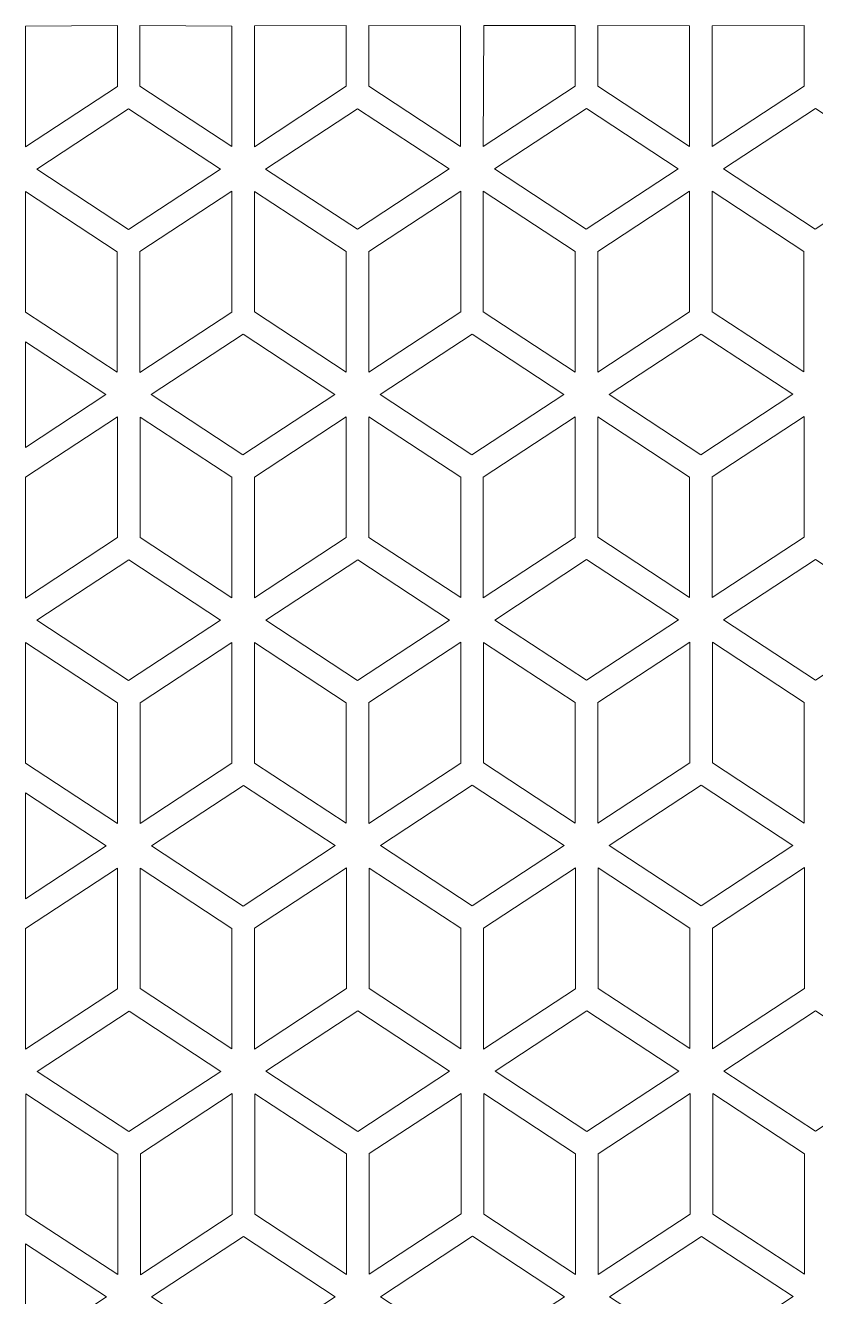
# Model space of a CAD drawing. Header units: centimetres. Extents: x -127 to 127, y -127 to 127.
# Drawn here: x -16.7 to 60.9, y 2 to 126.7 of the extents above; entities that cross this region are included whole.
import ezdxf

# ---------------------------------------------------------------- set-up
doc = ezdxf.new("R2010")
doc.units = ezdxf.units.CM
doc.header["$MEASUREMENT"] = 0
doc.layers.add('layer 1', color=7, linetype='Continuous')

msp = doc.modelspace()

# ---------------------------------------------------------------- linework, layer by layer
at = {"layer": 'layer 1', "color": 114, "lineweight": 9}
for points, knots in [([(-16.67887, 126.6775), (-16.67887, 126.6775), (-16.67887, 114.82144), (-16.67887, 114.82144), (-16.67887, 114.82144), (-16.67887, 114.82144), (-7.6596, 120.74712), (-7.6596, 120.74712), (-7.6596, 120.74712), (-7.6596, 120.74712), (-7.6596, 126.73653), (-7.6596, 126.73653), (-7.6596, 126.73653), (-7.6596, 126.73653), (-16.67887, 126.6775), (-16.67887, 126.6775)], [0, 0, 0, 0, 0.2, 0.2, 0.2, 0.2, 0.4, 0.4, 0.4, 0.4, 0.6, 0.6, 0.6, 0.6, 1, 1, 1, 1]), ([(-5.43778, 126.73653), (-5.43778, 126.73653), (-5.43778, 120.76304), (-5.43778, 120.76304), (-5.43778, 120.76304), (-5.43778, 120.76304), (3.56441, 114.84857), (3.56441, 114.84857), (3.56441, 114.84857), (3.56441, 114.84857), (3.56441, 126.6775), (3.56441, 126.6775), (3.56441, 126.6775), (3.56441, 126.6775), (-5.43778, 126.73653), (-5.43778, 126.73653)], [0, 0, 0, 0, 0.2, 0.2, 0.2, 0.2, 0.4, 0.4, 0.4, 0.4, 0.6, 0.6, 0.6, 0.6, 1, 1, 1, 1]), ([(5.78623, 126.68873), (5.78623, 126.68873), (5.78624, 114.83267), (5.78624, 114.83267), (5.78624, 114.83267), (5.78624, 114.83267), (14.8055, 120.75834), (14.8055, 120.75834), (14.8055, 120.75834), (14.8055, 120.75834), (14.8055, 126.73653), (14.8055, 126.73653), (14.8055, 126.73653), (14.8055, 126.73653), (5.78623, 126.68873), (5.78623, 126.68873)], [0, 0, 0, 0, 0.2, 0.2, 0.2, 0.2, 0.4, 0.4, 0.4, 0.4, 0.6, 0.6, 0.6, 0.6, 1, 1, 1, 1]), ([(17.02733, 126.73654), (17.02733, 126.73654), (17.02733, 120.77428), (17.02733, 120.77428), (17.02733, 120.77428), (17.02733, 120.77428), (26.02951, 114.85981), (26.02951, 114.85981), (26.02951, 114.85981), (26.02951, 114.85981), (26.02951, 126.68873), (26.02951, 126.68873), (26.02951, 126.68873), (26.02951, 126.68873), (17.02733, 126.73654), (17.02733, 126.73654)], [0, 0, 0, 0, 0.2, 0.2, 0.2, 0.2, 0.4, 0.4, 0.4, 0.4, 0.6, 0.6, 0.6, 0.6, 1, 1, 1, 1]), ([(28.30699, 126.73653), (28.30699, 126.73653), (28.25135, 114.84857), (28.25135, 114.84857), (28.25135, 114.84857), (28.25135, 114.84857), (37.27061, 120.77428), (37.27061, 120.77428), (37.27061, 120.77428), (37.27061, 120.77428), (37.27062, 126.73653), (37.27062, 126.73653), (37.27062, 126.73653), (37.27062, 126.73653), (28.30699, 126.73653), (28.30699, 126.73653)], [0, 0, 0, 0, 0.2, 0.2, 0.2, 0.2, 0.4, 0.4, 0.4, 0.4, 0.6, 0.6, 0.6, 0.6, 1, 1, 1, 1]), ([(39.49243, 126.73651), (39.49243, 126.73651), (39.49243, 120.76305), (39.49243, 120.76305), (39.49243, 120.76305), (39.49243, 120.76305), (48.49462, 114.84862), (48.49462, 114.84862), (48.49462, 114.84862), (48.49462, 114.84862), (48.49462, 126.69997), (48.49462, 126.69997), (48.49462, 126.69997), (48.49462, 126.69997), (39.49243, 126.73651), (39.49243, 126.73651)], [0, 0, 0, 0, 0.2, 0.2, 0.2, 0.2, 0.4, 0.4, 0.4, 0.4, 0.6, 0.6, 0.6, 0.6, 1, 1, 1, 1]), ([(50.71644, 126.7112), (50.71644, 126.7112), (50.71647, 114.85515), (50.71647, 114.85515), (50.71647, 114.85515), (50.71647, 114.85515), (59.73573, 120.78084), (59.73573, 120.78084), (59.73573, 120.78084), (59.73573, 120.78084), (59.73576, 126.73653), (59.73576, 126.73653), (59.73576, 126.73653), (59.73576, 126.73653), (50.71644, 126.7112), (50.71644, 126.7112)], [0, 0, 0, 0, 0.2, 0.2, 0.2, 0.2, 0.4, 0.4, 0.4, 0.4, 0.6, 0.6, 0.6, 0.6, 1, 1, 1, 1]), ([(-6.57077, 106.71414), (-6.57077, 106.71414), (-15.57292, 112.62859), (-15.57292, 112.62859), (-15.57292, 112.62859), (-15.57292, 112.62859), (-6.55368, 118.55425), (-6.55368, 118.55425), (-6.55368, 118.55425), (-6.55368, 118.55425), (2.44851, 112.63981), (2.44851, 112.63981), (2.44851, 112.63981), (2.44851, 112.63981), (-6.57077, 106.71414), (-6.57077, 106.71414)], [0, 0, 0, 0, 0.2, 0.2, 0.2, 0.2, 0.4, 0.4, 0.4, 0.4, 0.6, 0.6, 0.6, 0.6, 1, 1, 1, 1]), ([(15.89433, 106.72538), (15.89433, 106.72538), (6.89218, 112.63982), (6.89218, 112.63982), (6.89218, 112.63982), (6.89218, 112.63982), (15.91143, 118.56549), (15.91143, 118.56549), (15.91143, 118.56549), (15.91143, 118.56549), (24.91361, 112.65104), (24.91361, 112.65104), (24.91361, 112.65104), (24.91361, 112.65104), (15.89433, 106.72538), (15.89433, 106.72538)], [0, 0, 0, 0, 0.2, 0.2, 0.2, 0.2, 0.4, 0.4, 0.4, 0.4, 0.6, 0.6, 0.6, 0.6, 1, 1, 1, 1]), ([(38.35944, 106.73661), (38.35944, 106.73661), (29.35729, 112.65105), (29.35729, 112.65105), (29.35729, 112.65105), (29.35729, 112.65105), (38.37653, 118.57672), (38.37653, 118.57672), (38.37653, 118.57672), (38.37653, 118.57672), (47.37872, 112.66227), (47.37872, 112.66227), (47.37872, 112.66227), (47.37872, 112.66227), (38.35944, 106.73661), (38.35944, 106.73661)], [0, 0, 0, 0, 0.2, 0.2, 0.2, 0.2, 0.4, 0.4, 0.4, 0.4, 0.6, 0.6, 0.6, 0.6, 1, 1, 1, 1]), ([(60.82454, 106.74784), (60.82454, 106.74784), (51.82239, 112.66229), (51.82239, 112.66229), (51.82239, 112.66229), (51.82239, 112.66229), (60.84164, 118.58795), (60.84164, 118.58795), (60.84164, 118.58795), (60.84164, 118.58795), (69.84383, 112.67351), (69.84383, 112.67351), (69.84383, 112.67351), (69.84383, 112.67351), (60.82454, 106.74784), (60.82454, 106.74784)], [0, 0, 0, 0, 0.2, 0.2, 0.2, 0.2, 0.4, 0.4, 0.4, 0.4, 0.6, 0.6, 0.6, 0.6, 1, 1, 1, 1]), ([(-7.67313, 104.51891), (-7.67313, 104.51891), (-16.67532, 110.43338), (-16.67532, 110.43338), (-16.67532, 110.43338), (-16.67532, 110.43338), (-16.67532, 98.60445), (-16.67532, 98.60445), (-16.67532, 98.60445), (-16.67532, 98.60445), (-7.67313, 92.68998), (-7.67313, 92.68998), (-7.67313, 92.68998), (-7.67313, 92.68998), (-7.67313, 104.51891), (-7.67313, 104.51891)], [0, 0, 0, 0, 0.2, 0.2, 0.2, 0.2, 0.4, 0.4, 0.4, 0.4, 0.6, 0.6, 0.6, 0.6, 1, 1, 1, 1]), ([(3.56796, 110.45583), (3.56796, 110.45583), (-5.45131, 104.53014), (-5.45131, 104.53014), (-5.45131, 104.53014), (-5.45131, 104.53014), (-5.4513, 92.67875), (-5.4513, 92.67875), (-5.4513, 92.67875), (-5.4513, 92.67875), (3.56796, 98.60445), (3.56796, 98.60445), (3.56796, 98.60445), (3.56796, 98.60445), (3.56796, 110.45583), (3.56796, 110.45583)], [0, 0, 0, 0, 0.2, 0.2, 0.2, 0.2, 0.4, 0.4, 0.4, 0.4, 0.6, 0.6, 0.6, 0.6, 1, 1, 1, 1]), ([(14.792, 92.70121), (14.792, 92.70121), (14.79197, 104.53014), (14.79197, 104.53014), (14.79197, 104.53014), (14.79197, 104.53014), (5.78979, 110.4446), (5.78979, 110.4446), (5.78979, 110.4446), (5.78979, 110.4446), (5.78979, 98.61567), (5.78979, 98.61567), (5.78979, 98.61567), (5.78979, 98.61567), (14.792, 92.70121), (14.792, 92.70121)], [0, 0, 0, 0, 0.2, 0.2, 0.2, 0.2, 0.4, 0.4, 0.4, 0.4, 0.6, 0.6, 0.6, 0.6, 1, 1, 1, 1]), ([(26.03307, 110.46706), (26.03307, 110.46706), (17.0138, 104.54137), (17.0138, 104.54137), (17.0138, 104.54137), (17.0138, 104.54137), (17.01381, 92.68998), (17.01381, 92.68998), (17.01381, 92.68998), (17.01381, 92.68998), (26.03307, 98.61568), (26.03307, 98.61568), (26.03307, 98.61568), (26.03307, 98.61568), (26.03307, 110.46706), (26.03307, 110.46706)], [0, 0, 0, 0, 0.2, 0.2, 0.2, 0.2, 0.4, 0.4, 0.4, 0.4, 0.6, 0.6, 0.6, 0.6, 1, 1, 1, 1]), ([(28.25489, 98.62692), (28.25489, 98.62692), (37.25708, 92.71243), (37.25708, 92.71243), (37.25708, 92.71243), (37.25708, 92.71243), (37.25708, 104.54137), (37.25708, 104.54137), (37.25708, 104.54137), (37.25708, 104.54137), (28.25489, 110.45583), (28.25489, 110.45583), (28.25489, 110.45583), (28.25489, 110.45583), (28.25489, 98.62692), (28.25489, 98.62692)], [0, 0, 0, 0, 0.2, 0.2, 0.2, 0.2, 0.4, 0.4, 0.4, 0.4, 0.6, 0.6, 0.6, 0.6, 1, 1, 1, 1]), ([(48.49817, 98.62688), (48.49817, 98.62688), (48.49817, 110.47828), (48.49817, 110.47828), (48.49817, 110.47828), (48.49817, 110.47828), (39.4789, 104.55261), (39.4789, 104.55261), (39.4789, 104.55261), (39.4789, 104.55261), (39.4789, 92.70123), (39.4789, 92.70123), (39.4789, 92.70123), (39.4789, 92.70123), (48.49817, 98.62688), (48.49817, 98.62688)], [0, 0, 0, 0, 0.2, 0.2, 0.2, 0.2, 0.4, 0.4, 0.4, 0.4, 0.6, 0.6, 0.6, 0.6, 1, 1, 1, 1]), ([(59.72218, 104.55261), (59.72218, 104.55261), (50.72, 110.46708), (50.72, 110.46708), (50.72, 110.46708), (50.72, 110.46708), (50.72, 98.63815), (50.72, 98.63815), (50.72, 98.63815), (50.72, 98.63815), (59.72218, 92.72368), (59.72218, 92.72368), (59.72218, 92.72368), (59.72218, 92.72368), (59.72218, 104.55261), (59.72218, 104.55261)], [0, 0, 0, 0, 0.2, 0.2, 0.2, 0.2, 0.4, 0.4, 0.4, 0.4, 0.6, 0.6, 0.6, 0.6, 1, 1, 1, 1]), ([(4.67033, 84.58034), (4.67033, 84.58034), (-4.33182, 90.49478), (-4.33182, 90.49478), (-4.33182, 90.49478), (-4.33182, 90.49478), (4.68743, 96.42045), (4.68743, 96.42045), (4.68743, 96.42045), (4.68743, 96.42045), (13.68962, 90.506), (13.68962, 90.506), (13.68962, 90.506), (13.68962, 90.506), (4.67033, 84.58034), (4.67033, 84.58034)], [0, 0, 0, 0, 0.2, 0.2, 0.2, 0.2, 0.4, 0.4, 0.4, 0.4, 0.6, 0.6, 0.6, 0.6, 1, 1, 1, 1]), ([(27.13544, 84.59157), (27.13544, 84.59157), (18.13329, 90.50601), (18.13329, 90.50601), (18.13329, 90.50601), (18.13329, 90.50601), (27.15253, 96.43168), (27.15253, 96.43168), (27.15253, 96.43168), (27.15253, 96.43168), (36.15472, 90.51723), (36.15472, 90.51723), (36.15472, 90.51723), (36.15472, 90.51723), (27.13544, 84.59157), (27.13544, 84.59157)], [0, 0, 0, 0, 0.2, 0.2, 0.2, 0.2, 0.4, 0.4, 0.4, 0.4, 0.6, 0.6, 0.6, 0.6, 1, 1, 1, 1]), ([(49.60054, 84.6028), (49.60054, 84.6028), (40.59839, 90.51725), (40.59839, 90.51725), (40.59839, 90.51725), (40.59839, 90.51725), (49.61764, 96.44291), (49.61764, 96.44291), (49.61764, 96.44291), (49.61764, 96.44291), (58.61983, 90.52847), (58.61983, 90.52847), (58.61983, 90.52847), (58.61983, 90.52847), (49.60054, 84.6028), (49.60054, 84.6028)], [0, 0, 0, 0, 0.2, 0.2, 0.2, 0.2, 0.4, 0.4, 0.4, 0.4, 0.6, 0.6, 0.6, 0.6, 1, 1, 1, 1]), ([(-16.67532, 85.30456), (-16.67532, 85.30456), (-8.77549, 90.49474), (-8.77549, 90.49474), (-8.77549, 90.49474), (-8.77549, 90.49474), (-16.67532, 95.68496), (-16.67532, 95.68496), (-16.67532, 95.68496), (-16.67532, 95.68496), (-16.67532, 85.30456), (-16.67532, 85.30456)], [0, 0, 0, 0, 0.25, 0.25, 0.25, 0.25, 0.5, 0.5, 0.5, 0.5, 1, 1, 1, 1]), ([(-16.67529, 70.53372), (-16.67529, 70.53372), (-7.65604, 76.4594), (-7.65604, 76.4594), (-7.65604, 76.4594), (-7.65604, 76.4594), (-7.65604, 88.31078), (-7.65604, 88.31078), (-7.65604, 88.31078), (-7.65604, 88.31078), (-16.67531, 82.3851), (-16.67531, 82.3851), (-16.67531, 82.3851), (-16.67531, 82.3851), (-16.67529, 70.53372), (-16.67529, 70.53372)], [0, 0, 0, 0, 0.2, 0.2, 0.2, 0.2, 0.4, 0.4, 0.4, 0.4, 0.6, 0.6, 0.6, 0.6, 1, 1, 1, 1]), ([(3.56798, 82.3851), (3.56798, 82.3851), (-5.43421, 88.29957), (-5.43421, 88.29957), (-5.43421, 88.29957), (-5.43421, 88.29957), (-5.43421, 76.47064), (-5.43421, 76.47064), (-5.43421, 76.47064), (-5.43421, 76.47064), (3.56798, 70.55617), (3.56798, 70.55617), (3.56798, 70.55617), (3.56798, 70.55617), (3.56798, 82.3851), (3.56798, 82.3851)], [0, 0, 0, 0, 0.2, 0.2, 0.2, 0.2, 0.4, 0.4, 0.4, 0.4, 0.6, 0.6, 0.6, 0.6, 1, 1, 1, 1]), ([(5.7898, 70.54494), (5.7898, 70.54494), (14.80907, 76.47063), (14.80907, 76.47063), (14.80907, 76.47063), (14.80907, 76.47063), (14.80907, 88.32201), (14.80907, 88.32201), (14.80907, 88.32201), (14.80907, 88.32201), (5.7898, 82.39633), (5.7898, 82.39633), (5.7898, 82.39633), (5.7898, 82.39633), (5.7898, 70.54494), (5.7898, 70.54494)], [0, 0, 0, 0, 0.2, 0.2, 0.2, 0.2, 0.4, 0.4, 0.4, 0.4, 0.6, 0.6, 0.6, 0.6, 1, 1, 1, 1]), ([(17.03089, 76.48186), (17.03089, 76.48186), (26.03308, 70.56741), (26.03308, 70.56741), (26.03308, 70.56741), (26.03308, 70.56741), (26.03308, 82.39632), (26.03308, 82.39632), (26.03308, 82.39632), (26.03308, 82.39632), (17.03089, 88.31077), (17.03089, 88.31077), (17.03089, 88.31077), (17.03089, 88.31077), (17.03089, 76.48186), (17.03089, 76.48186)], [0, 0, 0, 0, 0.2, 0.2, 0.2, 0.2, 0.4, 0.4, 0.4, 0.4, 0.6, 0.6, 0.6, 0.6, 1, 1, 1, 1]), ([(28.2549, 70.5562), (28.2549, 70.5562), (28.2549, 82.40757), (28.2549, 82.40757), (28.2549, 82.40757), (28.2549, 82.40757), (37.27417, 88.33324), (37.27417, 88.33324), (37.27417, 88.33324), (37.27417, 88.33324), (37.27417, 76.48185), (37.27417, 76.48185), (37.27417, 76.48185), (37.27417, 76.48185), (28.2549, 70.5562), (28.2549, 70.5562)], [0, 0, 0, 0, 0.2, 0.2, 0.2, 0.2, 0.4, 0.4, 0.4, 0.4, 0.6, 0.6, 0.6, 0.6, 1, 1, 1, 1]), ([(48.49819, 70.57863), (48.49819, 70.57863), (48.49819, 82.40757), (48.49819, 82.40757), (48.49819, 82.40757), (48.49819, 82.40757), (39.49602, 88.32201), (39.49602, 88.32201), (39.49602, 88.32201), (39.49602, 88.32201), (39.49601, 76.49311), (39.49601, 76.49311), (39.49601, 76.49311), (39.49601, 76.49311), (48.49819, 70.57863), (48.49819, 70.57863)], [0, 0, 0, 0, 0.2, 0.2, 0.2, 0.2, 0.4, 0.4, 0.4, 0.4, 0.6, 0.6, 0.6, 0.6, 1, 1, 1, 1]), ([(50.72001, 70.56739), (50.72001, 70.56739), (59.73928, 76.49306), (59.73928, 76.49306), (59.73928, 76.49306), (59.73928, 76.49306), (59.73928, 88.34448), (59.73928, 88.34448), (59.73928, 88.34448), (59.73928, 88.34448), (50.72001, 82.4188), (50.72001, 82.4188), (50.72001, 82.4188), (50.72001, 82.4188), (50.72001, 70.56739), (50.72001, 70.56739)], [0, 0, 0, 0, 0.2, 0.2, 0.2, 0.2, 0.4, 0.4, 0.4, 0.4, 0.6, 0.6, 0.6, 0.6, 1, 1, 1, 1]), ([(-6.55367, 62.4353), (-6.55367, 62.4353), (-15.55582, 68.34974), (-15.55582, 68.34974), (-15.55582, 68.34974), (-15.55582, 68.34974), (-6.53657, 74.27541), (-6.53657, 74.27541), (-6.53657, 74.27541), (-6.53657, 74.27541), (2.46562, 68.36096), (2.46562, 68.36096), (2.46562, 68.36096), (2.46562, 68.36096), (-6.55367, 62.4353), (-6.55367, 62.4353)], [0, 0, 0, 0, 0.2, 0.2, 0.2, 0.2, 0.4, 0.4, 0.4, 0.4, 0.6, 0.6, 0.6, 0.6, 1, 1, 1, 1]), ([(15.91144, 62.44653), (15.91144, 62.44653), (6.90929, 68.36098), (6.90929, 68.36098), (6.90929, 68.36098), (6.90929, 68.36098), (15.92854, 74.28664), (15.92854, 74.28664), (15.92854, 74.28664), (15.92854, 74.28664), (24.93072, 68.3722), (24.93072, 68.3722), (24.93072, 68.3722), (24.93072, 68.3722), (15.91144, 62.44653), (15.91144, 62.44653)], [0, 0, 0, 0, 0.2, 0.2, 0.2, 0.2, 0.4, 0.4, 0.4, 0.4, 0.6, 0.6, 0.6, 0.6, 1, 1, 1, 1]), ([(38.37654, 62.45776), (38.37654, 62.45776), (29.37439, 68.37221), (29.37439, 68.37221), (29.37439, 68.37221), (29.37439, 68.37221), (38.39364, 74.29787), (38.39364, 74.29787), (38.39364, 74.29787), (38.39364, 74.29787), (47.39583, 68.38343), (47.39583, 68.38343), (47.39583, 68.38343), (47.39583, 68.38343), (38.37654, 62.45776), (38.37654, 62.45776)], [0, 0, 0, 0, 0.2, 0.2, 0.2, 0.2, 0.4, 0.4, 0.4, 0.4, 0.6, 0.6, 0.6, 0.6, 1, 1, 1, 1]), ([(60.84165, 62.469), (60.84165, 62.469), (51.8395, 68.38344), (51.8395, 68.38344), (51.8395, 68.38344), (51.8395, 68.38344), (60.85875, 74.30911), (60.85875, 74.30911), (60.85875, 74.30911), (60.85875, 74.30911), (69.86093, 68.39466), (69.86093, 68.39466), (69.86093, 68.39466), (69.86093, 68.39466), (60.84165, 62.469), (60.84165, 62.469)], [0, 0, 0, 0, 0.2, 0.2, 0.2, 0.2, 0.4, 0.4, 0.4, 0.4, 0.6, 0.6, 0.6, 0.6, 1, 1, 1, 1]), ([(-7.65602, 60.24006), (-7.65602, 60.24006), (-16.65821, 66.15453), (-16.65821, 66.15453), (-16.65821, 66.15453), (-16.65821, 66.15453), (-16.65821, 54.3256), (-16.65821, 54.3256), (-16.65821, 54.3256), (-16.65821, 54.3256), (-7.65602, 48.41113), (-7.65602, 48.41113), (-7.65602, 48.41113), (-7.65602, 48.41113), (-7.65602, 60.24006), (-7.65602, 60.24006)], [0, 0, 0, 0, 0.2, 0.2, 0.2, 0.2, 0.4, 0.4, 0.4, 0.4, 0.6, 0.6, 0.6, 0.6, 1, 1, 1, 1]), ([(3.58507, 54.32558), (3.58507, 54.32558), (-5.4342, 48.39989), (-5.4342, 48.39989), (-5.4342, 48.39989), (-5.4342, 48.39989), (-5.4342, 60.25129), (-5.4342, 60.25129), (-5.4342, 60.25129), (-5.4342, 60.25129), (3.58507, 66.17697), (3.58507, 66.17697), (3.58507, 66.17697), (3.58507, 66.17697), (3.58507, 54.32558), (3.58507, 54.32558)], [0, 0, 0, 0, 0.2, 0.2, 0.2, 0.2, 0.4, 0.4, 0.4, 0.4, 0.6, 0.6, 0.6, 0.6, 1, 1, 1, 1]), ([(14.80908, 60.25129), (14.80908, 60.25129), (14.80908, 48.42237), (14.80908, 48.42237), (14.80908, 48.42237), (14.80908, 48.42237), (5.80061, 54.33552), (5.80061, 54.33552), (5.80061, 54.33552), (5.80061, 54.33552), (5.80689, 66.16575), (5.80689, 66.16575), (5.80689, 66.16575), (5.80689, 66.16575), (14.80908, 60.25129), (14.80908, 60.25129)], [0, 0, 0, 0, 0.2, 0.2, 0.2, 0.2, 0.4, 0.4, 0.4, 0.4, 0.6, 0.6, 0.6, 0.6, 1, 1, 1, 1]), ([(26.05018, 54.3368), (26.05018, 54.3368), (17.03092, 48.41111), (17.03092, 48.41111), (17.03092, 48.41111), (17.03092, 48.41111), (17.03091, 60.26253), (17.03091, 60.26253), (17.03091, 60.26253), (17.03091, 60.26253), (26.05018, 66.1882), (26.05018, 66.1882), (26.05018, 66.1882), (26.05018, 66.1882), (26.05018, 54.3368), (26.05018, 54.3368)], [0, 0, 0, 0, 0.2, 0.2, 0.2, 0.2, 0.4, 0.4, 0.4, 0.4, 0.6, 0.6, 0.6, 0.6, 1, 1, 1, 1]), ([(28.272, 54.34807), (28.272, 54.34807), (28.272, 66.177), (28.272, 66.177), (28.272, 66.177), (28.272, 66.177), (37.27419, 60.26253), (37.27419, 60.26253), (37.27419, 60.26253), (37.27419, 60.26253), (37.27419, 48.4336), (37.27419, 48.4336), (37.27419, 48.4336), (37.27419, 48.4336), (28.272, 54.34807), (28.272, 54.34807)], [0, 0, 0, 0, 0.2, 0.2, 0.2, 0.2, 0.4, 0.4, 0.4, 0.4, 0.6, 0.6, 0.6, 0.6, 1, 1, 1, 1]), ([(39.49601, 48.42238), (39.49601, 48.42238), (48.51528, 54.34803), (48.51528, 54.34803), (48.51528, 54.34803), (48.51528, 54.34803), (48.51528, 66.19944), (48.51528, 66.19944), (48.51528, 66.19944), (48.51528, 66.19944), (39.49601, 60.27376), (39.49601, 60.27376), (39.49601, 60.27376), (39.49601, 60.27376), (39.49601, 48.42238), (39.49601, 48.42238)], [0, 0, 0, 0, 0.2, 0.2, 0.2, 0.2, 0.4, 0.4, 0.4, 0.4, 0.6, 0.6, 0.6, 0.6, 1, 1, 1, 1]), ([(59.73929, 60.27376), (59.73929, 60.27376), (50.7371, 66.18823), (50.7371, 66.18823), (50.7371, 66.18823), (50.7371, 66.18823), (50.7371, 54.3593), (50.7371, 54.3593), (50.7371, 54.3593), (50.7371, 54.3593), (59.73929, 48.44483), (59.73929, 48.44483), (59.73929, 48.44483), (59.73929, 48.44483), (59.73929, 60.27376), (59.73929, 60.27376)], [0, 0, 0, 0, 0.2, 0.2, 0.2, 0.2, 0.4, 0.4, 0.4, 0.4, 0.6, 0.6, 0.6, 0.6, 1, 1, 1, 1]), ([(-16.67531, 41.01447), (-16.67531, 41.01447), (-8.75838, 46.2159), (-8.75838, 46.2159), (-8.75838, 46.2159), (-8.75838, 46.2159), (-16.67532, 51.41735), (-16.67532, 51.41735), (-16.67532, 51.41735), (-16.67532, 51.41735), (-16.67531, 41.01447), (-16.67531, 41.01447)], [0, 0, 0, 0, 0.25, 0.25, 0.25, 0.25, 0.5, 0.5, 0.5, 0.5, 1, 1, 1, 1]), ([(4.68744, 40.30149), (4.68744, 40.30149), (-4.31471, 46.21594), (-4.31471, 46.21594), (-4.31471, 46.21594), (-4.31471, 46.21594), (4.70454, 52.1416), (4.70454, 52.1416), (4.70454, 52.1416), (4.70454, 52.1416), (13.70672, 46.22716), (13.70672, 46.22716), (13.70672, 46.22716), (13.70672, 46.22716), (4.68744, 40.30149), (4.68744, 40.30149)], [0, 0, 0, 0, 0.2, 0.2, 0.2, 0.2, 0.4, 0.4, 0.4, 0.4, 0.6, 0.6, 0.6, 0.6, 1, 1, 1, 1]), ([(27.16969, 52.15282), (27.16969, 52.15282), (18.15038, 46.22714), (18.15038, 46.22714), (18.15038, 46.22714), (18.15038, 46.22714), (27.15255, 40.31271), (27.15255, 40.31271), (27.15255, 40.31271), (27.15255, 40.31271), (36.17183, 46.23839), (36.17183, 46.23839), (36.17183, 46.23839), (36.17183, 46.23839), (27.16969, 52.15282), (27.16969, 52.15282)], [0, 0, 0, 0, 0.2, 0.2, 0.2, 0.2, 0.4, 0.4, 0.4, 0.4, 0.6, 0.6, 0.6, 0.6, 1, 1, 1, 1]), ([(40.61548, 46.23838), (40.61548, 46.23838), (49.63476, 52.16405), (49.63476, 52.16405), (49.63476, 52.16405), (49.63476, 52.16405), (58.63693, 46.2496), (58.63693, 46.2496), (58.63693, 46.2496), (58.63693, 46.2496), (49.61765, 40.32396), (49.61765, 40.32396), (49.61765, 40.32396), (49.61765, 40.32396), (40.61548, 46.23838), (40.61548, 46.23838)], [0, 0, 0, 0, 0.2, 0.2, 0.2, 0.2, 0.4, 0.4, 0.4, 0.4, 0.6, 0.6, 0.6, 0.6, 1, 1, 1, 1]), ([(-16.6582, 26.23403), (-16.6582, 26.23403), (-7.63893, 32.1597), (-7.63893, 32.1597), (-7.63893, 32.1597), (-7.63893, 32.1597), (-7.63893, 44.03193), (-7.63893, 44.03193), (-7.63893, 44.03193), (-7.63893, 44.03193), (-16.6582, 38.10626), (-16.6582, 38.10626), (-16.6582, 38.10626), (-16.6582, 38.10626), (-16.6582, 26.23403), (-16.6582, 26.23403)], [0, 0, 0, 0, 0.2, 0.2, 0.2, 0.2, 0.4, 0.4, 0.4, 0.4, 0.6, 0.6, 0.6, 0.6, 1, 1, 1, 1]), ([(3.58508, 38.10626), (3.58508, 38.10626), (-5.4171, 44.02072), (-5.4171, 44.02072), (-5.4171, 44.02072), (-5.4171, 44.02072), (-5.4171, 32.19182), (-5.4171, 32.19182), (-5.4171, 32.19182), (-5.4171, 32.19182), (3.58508, 26.27738), (3.58508, 26.27738), (3.58508, 26.27738), (3.58508, 26.27738), (3.58508, 38.10626), (3.58508, 38.10626)], [0, 0, 0, 0, 0.2, 0.2, 0.2, 0.2, 0.4, 0.4, 0.4, 0.4, 0.6, 0.6, 0.6, 0.6, 1, 1, 1, 1]), ([(14.82618, 44.04317), (14.82618, 44.04317), (5.80691, 38.11749), (5.80691, 38.11749), (5.80691, 38.11749), (5.80691, 38.11749), (5.80692, 26.2661), (5.80692, 26.2661), (5.80692, 26.2661), (5.80692, 26.2661), (14.82618, 32.1918), (14.82618, 32.1918), (14.82618, 32.1918), (14.82618, 32.1918), (14.82618, 44.04317), (14.82618, 44.04317)], [0, 0, 0, 0, 0.2, 0.2, 0.2, 0.2, 0.4, 0.4, 0.4, 0.4, 0.6, 0.6, 0.6, 0.6, 1, 1, 1, 1]), ([(17.04803, 44.03193), (17.04803, 44.03193), (17.048, 32.20302), (17.048, 32.20302), (17.048, 32.20302), (17.048, 32.20302), (26.05019, 26.28856), (26.05019, 26.28856), (26.05019, 26.28856), (26.05019, 26.28856), (26.05018, 38.11749), (26.05018, 38.11749), (26.05018, 38.11749), (26.05018, 38.11749), (17.04803, 44.03193), (17.04803, 44.03193)], [0, 0, 0, 0, 0.2, 0.2, 0.2, 0.2, 0.4, 0.4, 0.4, 0.4, 0.6, 0.6, 0.6, 0.6, 1, 1, 1, 1]), ([(37.29128, 32.18217), (37.29128, 32.18217), (28.27201, 26.2565), (28.27201, 26.2565), (28.27201, 26.2565), (28.27201, 26.2565), (28.27201, 38.12872), (28.27201, 38.12872), (28.27201, 38.12872), (28.27201, 38.12872), (37.29128, 44.0544), (37.29128, 44.0544), (37.29128, 44.0544), (37.29128, 44.0544), (37.29128, 32.18217), (37.29128, 32.18217)], [0, 0, 0, 0, 0.2, 0.2, 0.2, 0.2, 0.4, 0.4, 0.4, 0.4, 0.6, 0.6, 0.6, 0.6, 1, 1, 1, 1]), ([(48.51531, 26.29984), (48.51531, 26.29984), (39.51311, 32.21428), (39.51311, 32.21428), (39.51311, 32.21428), (39.51311, 32.21428), (39.51311, 44.04317), (39.51311, 44.04317), (39.51311, 44.04317), (39.51311, 44.04317), (48.51529, 38.12872), (48.51529, 38.12872), (48.51529, 38.12872), (48.51529, 38.12872), (48.51531, 26.29984), (48.51531, 26.29984)], [0, 0, 0, 0, 0.2, 0.2, 0.2, 0.2, 0.4, 0.4, 0.4, 0.4, 0.6, 0.6, 0.6, 0.6, 1, 1, 1, 1]), ([(59.75641, 44.06559), (59.75641, 44.06559), (50.73713, 38.13994), (50.73713, 38.13994), (50.73713, 38.13994), (50.73713, 38.13994), (50.73713, 26.28856), (50.73713, 26.28856), (50.73713, 26.28856), (50.73713, 26.28856), (59.75639, 32.21426), (59.75639, 32.21426), (59.75639, 32.21426), (59.75639, 32.21426), (59.75641, 44.06559), (59.75641, 44.06559)], [0, 0, 0, 0, 0.2, 0.2, 0.2, 0.2, 0.4, 0.4, 0.4, 0.4, 0.6, 0.6, 0.6, 0.6, 1, 1, 1, 1]), ([(-6.50359, 29.98613), (-6.50359, 29.98613), (-15.52283, 24.06047), (-15.52283, 24.06047), (-15.52283, 24.06047), (-15.52283, 24.06047), (-6.53656, 18.15645), (-6.53656, 18.15645), (-6.53656, 18.15645), (-6.53656, 18.15645), (2.4986, 24.07169), (2.4986, 24.07169), (2.4986, 24.07169), (2.4986, 24.07169), (-6.50359, 29.98613), (-6.50359, 29.98613)], [0, 0, 0, 0, 0.2, 0.2, 0.2, 0.2, 0.4, 0.4, 0.4, 0.4, 0.6, 0.6, 0.6, 0.6, 1, 1, 1, 1]), ([(15.92855, 18.16768), (15.92855, 18.16768), (6.92637, 24.0821), (6.92637, 24.0821), (6.92637, 24.0821), (6.92637, 24.0821), (15.94563, 30.00781), (15.94563, 30.00781), (15.94563, 30.00781), (15.94563, 30.00781), (24.94783, 24.09332), (24.94783, 24.09332), (24.94783, 24.09332), (24.94783, 24.09332), (15.92855, 18.16768), (15.92855, 18.16768)], [0, 0, 0, 0, 0.2, 0.2, 0.2, 0.2, 0.4, 0.4, 0.4, 0.4, 0.6, 0.6, 0.6, 0.6, 1, 1, 1, 1]), ([(38.40953, 18.16849), (38.40953, 18.16849), (29.40738, 24.08293), (29.40738, 24.08293), (29.40738, 24.08293), (29.40738, 24.08293), (38.42662, 30.0086), (38.42662, 30.0086), (38.42662, 30.0086), (38.42662, 30.0086), (47.42881, 24.09415), (47.42881, 24.09415), (47.42881, 24.09415), (47.42881, 24.09415), (38.40953, 18.16849), (38.40953, 18.16849)], [0, 0, 0, 0, 0.2, 0.2, 0.2, 0.2, 0.4, 0.4, 0.4, 0.4, 0.6, 0.6, 0.6, 0.6, 1, 1, 1, 1]), ([(51.85662, 24.10459), (51.85662, 24.10459), (60.85876, 18.19015), (60.85876, 18.19015), (60.85876, 18.19015), (60.85876, 18.19015), (69.86093, 24.10457), (69.86093, 24.10457), (69.86093, 24.10457), (69.86093, 24.10457), (60.85878, 30.01905), (60.85878, 30.01905), (60.85878, 30.01905), (60.85878, 30.01905), (51.85662, 24.10459), (51.85662, 24.10459)], [0, 0, 0, 0, 0.2, 0.2, 0.2, 0.2, 0.4, 0.4, 0.4, 0.4, 0.6, 0.6, 0.6, 0.6, 1, 1, 1, 1]), ([(-16.62523, 21.86526), (-16.62523, 21.86526), (-16.62523, 10.03633), (-16.62523, 10.03633), (-16.62523, 10.03633), (-16.62523, 10.03633), (-7.62304, 4.12186), (-7.62304, 4.12186), (-7.62304, 4.12186), (-7.62304, 4.12186), (-7.62304, 15.95079), (-7.62304, 15.95079), (-7.62304, 15.95079), (-7.62304, 15.95079), (-16.62523, 21.86526), (-16.62523, 21.86526)], [0, 0, 0, 0, 0.2, 0.2, 0.2, 0.2, 0.4, 0.4, 0.4, 0.4, 0.6, 0.6, 0.6, 0.6, 1, 1, 1, 1]), ([(3.61805, 21.88771), (3.61805, 21.88771), (-5.40122, 15.96202), (-5.40122, 15.96202), (-5.40122, 15.96202), (-5.40122, 15.96202), (-5.40121, 4.11063), (-5.40121, 4.11063), (-5.40121, 4.11063), (-5.40121, 4.11063), (3.61805, 10.03633), (3.61805, 10.03633), (3.61805, 10.03633), (3.61805, 10.03633), (3.61805, 21.88771), (3.61805, 21.88771)], [0, 0, 0, 0, 0.2, 0.2, 0.2, 0.2, 0.4, 0.4, 0.4, 0.4, 0.6, 0.6, 0.6, 0.6, 1, 1, 1, 1]), ([(5.83988, 10.04759), (5.83988, 10.04759), (5.83988, 21.87648), (5.83988, 21.87648), (5.83988, 21.87648), (5.83988, 21.87648), (14.84206, 15.96203), (14.84206, 15.96203), (14.84206, 15.96203), (14.84206, 15.96203), (14.84206, 4.13312), (14.84206, 4.13312), (14.84206, 4.13312), (14.84206, 4.13312), (5.83988, 10.04759), (5.83988, 10.04759)], [0, 0, 0, 0, 0.2, 0.2, 0.2, 0.2, 0.4, 0.4, 0.4, 0.4, 0.6, 0.6, 0.6, 0.6, 1, 1, 1, 1]), ([(26.08316, 10.07773), (26.08316, 10.07773), (26.08316, 21.89893), (26.08316, 21.89893), (26.08316, 21.89893), (26.08316, 21.89893), (17.06389, 15.99411), (17.06389, 15.99411), (17.06389, 15.99411), (17.06389, 15.99411), (17.06389, 4.15204), (17.06389, 4.15204), (17.06389, 4.15204), (17.06389, 4.15204), (26.08316, 10.07773), (26.08316, 10.07773)], [0, 0, 0, 0, 0.2, 0.2, 0.2, 0.2, 0.4, 0.4, 0.4, 0.4, 0.6, 0.6, 0.6, 0.6, 1, 1, 1, 1]), ([(37.30717, 15.97325), (37.30717, 15.97325), (28.30498, 21.88772), (28.30498, 21.88772), (28.30498, 21.88772), (28.30498, 21.88772), (28.30498, 10.05879), (28.30498, 10.05879), (28.30498, 10.05879), (28.30498, 10.05879), (37.30717, 4.14432), (37.30717, 4.14432), (37.30717, 4.14432), (37.30717, 4.14432), (37.30717, 15.97325), (37.30717, 15.97325)], [0, 0, 0, 0, 0.2, 0.2, 0.2, 0.2, 0.4, 0.4, 0.4, 0.4, 0.6, 0.6, 0.6, 0.6, 1, 1, 1, 1]), ([(48.54826, 21.91017), (48.54826, 21.91017), (39.52899, 15.98448), (39.52899, 15.98448), (39.52899, 15.98448), (39.52899, 15.98448), (39.529, 4.13309), (39.529, 4.13309), (39.529, 4.13309), (39.529, 4.13309), (48.54826, 10.05879), (48.54826, 10.05879), (48.54826, 10.05879), (48.54826, 10.05879), (48.54826, 21.91017), (48.54826, 21.91017)], [0, 0, 0, 0, 0.2, 0.2, 0.2, 0.2, 0.4, 0.4, 0.4, 0.4, 0.6, 0.6, 0.6, 0.6, 1, 1, 1, 1]), ([(59.77227, 4.15562), (59.77227, 4.15562), (59.77227, 15.98448), (59.77227, 15.98448), (59.77227, 15.98448), (59.77227, 15.98448), (50.77009, 21.89894), (50.77009, 21.89894), (50.77009, 21.89894), (50.77009, 21.89894), (50.77009, 10.07005), (50.77009, 10.07005), (50.77009, 10.07005), (50.77009, 10.07005), (59.77227, 4.15562), (59.77227, 4.15562)], [0, 0, 0, 0, 0.2, 0.2, 0.2, 0.2, 0.4, 0.4, 0.4, 0.4, 0.6, 0.6, 0.6, 0.6, 1, 1, 1, 1]), ([(13.71673, 1.95296), (13.71673, 1.95296), (4.69746, -3.9727), (4.69746, -3.9727), (4.69746, -3.9727), (4.69746, -3.9727), (-4.30469, 1.94174), (-4.30469, 1.94174), (-4.30469, 1.94174), (-4.30469, 1.94174), (4.71456, 7.86741), (4.71456, 7.86741), (4.71456, 7.86741), (4.71456, 7.86741), (13.71673, 1.95296), (13.71673, 1.95296)], [0, 0, 0, 0, 0.2, 0.2, 0.2, 0.2, 0.4, 0.4, 0.4, 0.4, 0.6, 0.6, 0.6, 0.6, 1, 1, 1, 1]), ([(36.20477, 1.94911), (36.20477, 1.94911), (27.17966, 7.87864), (27.17966, 7.87864), (27.17966, 7.87864), (27.17966, 7.87864), (18.16042, 1.95298), (18.16042, 1.95298), (18.16042, 1.95298), (18.16042, 1.95298), (27.16257, -3.96147), (27.16257, -3.96147), (27.16257, -3.96147), (27.16257, -3.96147), (36.20477, 1.94911), (36.20477, 1.94911)], [0, 0, 0, 0, 0.2, 0.2, 0.2, 0.2, 0.4, 0.4, 0.4, 0.4, 0.6, 0.6, 0.6, 0.6, 1, 1, 1, 1]), ([(49.65063, -3.96532), (49.65063, -3.96532), (40.64848, 1.94912), (40.64848, 1.94912), (40.64848, 1.94912), (40.64848, 1.94912), (49.66773, 7.87479), (49.66773, 7.87479), (49.66773, 7.87479), (49.66773, 7.87479), (58.66992, 1.96035), (58.66992, 1.96035), (58.66992, 1.96035), (58.66992, 1.96035), (49.65063, -3.96532), (49.65063, -3.96532)], [0, 0, 0, 0, 0.2, 0.2, 0.2, 0.2, 0.4, 0.4, 0.4, 0.4, 0.6, 0.6, 0.6, 0.6, 1, 1, 1, 1]), ([(-16.67532, -3.29644), (-16.67532, -3.29644), (-8.7254, 1.92662), (-8.7254, 1.92662), (-8.7254, 1.92662), (-8.7254, 1.92662), (-16.67532, 7.14977), (-16.67532, 7.14977), (-16.67532, 7.14977), (-16.67532, 7.14977), (-16.67532, -3.29644), (-16.67532, -3.29644)], [0, 0, 0, 0, 0.25, 0.25, 0.25, 0.25, 0.5, 0.5, 0.5, 0.5, 1, 1, 1, 1])]:
    msp.add_open_spline(points, degree=3, knots=knots, dxfattribs=at)

doc.saveas('drawing.dxf')
